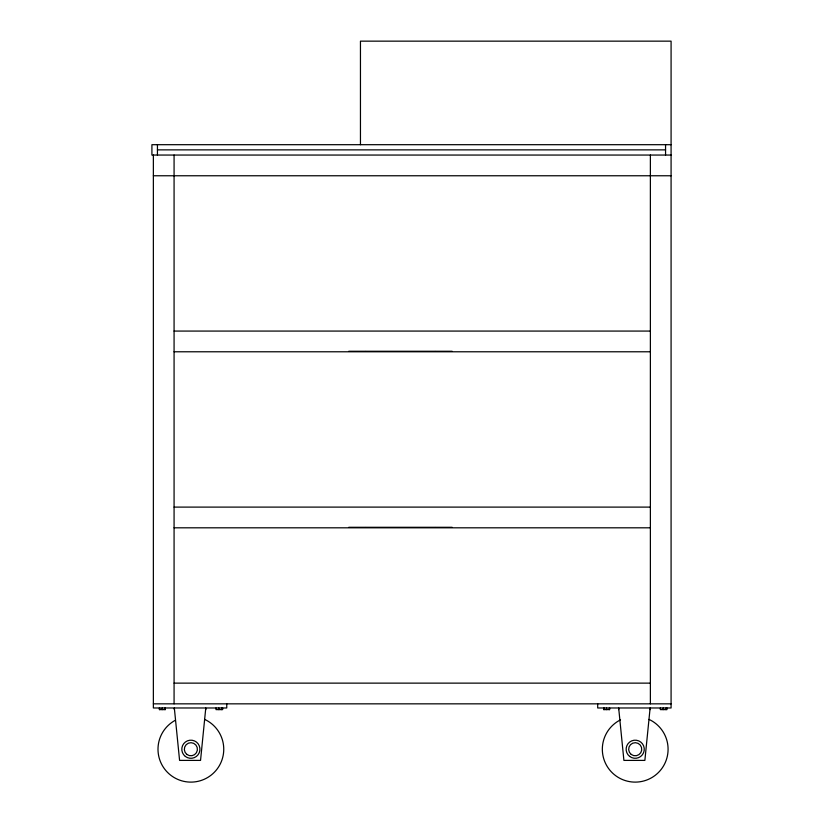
<?xml version="1.0" encoding="UTF-8"?>
<svg xmlns="http://www.w3.org/2000/svg" width="823" height="823" viewBox="0 0 823 823"><rect width="100%" height="100%" fill="white"/><g stroke="black" fill="none" stroke-linecap="round" stroke-linejoin="round"><path stroke-width="1.23" d="M671.084 144.694L151.916 144.694L151.916 155.053L671.084 155.053M157.44 149.868L665.56 149.868M153.366 175.762L671.084 175.762M174.075 331.072L650.376 331.072M348.767 351.267L365.484 351.267M365.988 351.267L434.904 351.267M435.408 351.267L452.136 351.267M174.075 351.781L650.376 351.781M174.075 507.102L650.376 507.102M348.767 527.296L365.484 527.296M365.988 527.296L434.904 527.296M435.408 527.296L452.136 527.296M174.075 527.81L650.376 527.81M174.075 683.131L650.376 683.131M153.366 703.84L671.084 703.84M666.98 707.975L666.98 709.621L660.344 709.621L660.344 707.975M666.033 707.975L666.033 709.621M665.56 144.694L665.56 155.053M663.184 707.975L663.184 709.621M650.376 155.053L650.376 703.84M650.119 709.621L650.119 707.975L644.872 760.401L623.906 760.401L618.67 707.975L618.67 709.621M609.678 707.975L609.678 709.621L603.681 709.621L603.681 707.975M609.37 707.975L609.37 709.621M606.53 707.975L606.53 709.621M603.979 707.975L603.979 709.621M597.693 703.84L597.693 707.975L671.084 707.975L671.084 41.15L360.453 41.15L360.453 144.694M226.757 703.84L226.757 707.975L153.366 707.975L153.366 155.053M222.652 707.975L222.652 709.621L216.007 709.621L216.007 707.975M221.706 707.975L221.706 709.621M218.856 707.975L218.856 709.621M205.781 709.621L205.781 707.975L200.545 760.401L179.579 760.401L174.332 707.975L174.332 709.621M174.075 155.053L174.075 703.84M165.341 707.975L165.341 709.621L159.343 709.621L159.343 707.975M165.042 707.975L165.042 709.621M162.193 707.975L162.193 709.621M159.652 707.975L159.652 709.621M157.44 144.694L157.44 155.053M204.69 719.405A32.879 32.879 0 0 1 217.138 769.021A32.879 32.879 0 0 1 166.009 770.75A32.879 32.879 0 0 1 175.083 720.403M649.018 719.405A32.879 32.879 0 0 1 661.219 769.351A32.879 32.879 0 0 1 609.812 770.122A32.879 32.879 0 0 1 620.511 719.837M186.872 754.424A6.553 6.553 0 0 0 197.366 750.123A6.553 6.553 0 0 0 188.395 743.179A6.553 6.553 0 0 0 186.872 754.424M631.2 754.424A6.553 6.553 0 0 0 641.703 750.123A6.553 6.553 0 0 0 632.722 743.179A6.553 6.553 0 0 0 631.2 754.424M185.329 756.419A9.074 9.074 0 0 0 199.866 750.453A9.074 9.074 0 0 0 187.438 740.844A9.074 9.074 0 0 0 185.329 756.419M629.657 756.419A9.074 9.074 0 0 0 644.193 750.453A9.074 9.074 0 0 0 631.766 740.844A9.074 9.074 0 0 0 629.657 756.419"/></g></svg>
